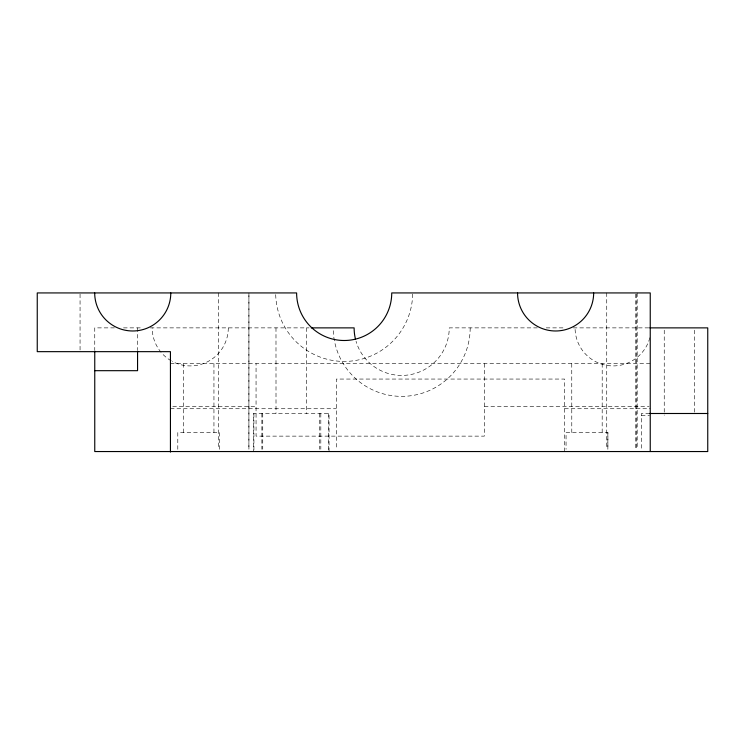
<?xml version="1.0" encoding="UTF-8"?>
<svg xmlns="http://www.w3.org/2000/svg" width="745" height="745" viewBox="0 0 745 745"><rect width="100%" height="100%" fill="white"/><g stroke="black" fill="none" stroke-linecap="round" stroke-linejoin="round"><path stroke-width="0.56" stroke-dasharray="3.73 2.79" d="M114.423 327.875L94.755 327.875L94.755 349.861M123.474 327.875L141.857 327.875M150.304 327.875L309.101 327.875M537.35 327.875L449.244 327.875A47.568 47.568 0 0 1 356.036 341.266M546.206 327.875L564.673 327.875M573.287 327.875L651.167 327.875M170.437 363.644L650.245 363.644M172.756 406.453L256.056 406.453M484.38 406.453L649.081 406.453M170.437 408.735L336.302 408.735M564.626 408.735L650.245 408.735M649.528 413.494L641.408 413.494L641.408 449.282M641.408 415.282L649.528 415.282M607.864 432.519L607.864 449.31L607.911 432.519L566.051 432.519L566.051 449.31M694.685 330.175L694.685 413.494M664.242 330.175L664.242 415.282M637.18 292.934L637.18 449.235M636.658 294.089L636.658 449.235M635.755 294.089L635.755 449.235M606.737 292.934L606.737 449.235M602.202 363.644L602.174 432.519M571.76 363.644L571.788 432.519M564.626 451.545L564.626 379.056L336.302 379.056L336.302 449.337M484.38 363.644L484.38 436.132L256.056 436.132L256.056 363.644M329.048 451.545L329.048 413.494L253.365 413.494L253.365 451.545M328.48 413.494L328.48 451.545M320.816 413.494L320.816 449.244M319.456 413.494L319.456 449.244M306.428 327.875L306.4 413.494M275.985 327.875L276.013 413.494M262.743 413.494L262.743 449.244M261.877 413.494L261.877 449.244M253.924 413.494L253.924 451.545M219.654 449.31L219.654 432.519L177.794 432.519L177.794 449.31M218.481 292.934L218.508 449.235M213.945 363.644L213.945 432.519M183.503 363.644L183.503 432.519M137.564 327.875L137.564 349.861M80.06 294.089L80.06 350.504M412.665 294.042A68.493 68.493 0 0 1 344.171 361.427A68.493 68.493 0 0 1 275.687 294.042M649.873 337.718A38.051 38.051 0 0 1 575.066 327.875M470.179 327.875A68.493 68.493 0 0 1 402.794 396.359A68.493 68.493 0 0 1 333.22 330.1M228.296 327.875A38.051 38.051 0 0 1 172.179 361.362M171.22 360.831A38.051 38.051 0 0 1 161.823 353.177M161.097 352.338A38.051 38.051 0 0 1 152.194 327.875M248.923 449.235L248.923 292.934L248.895 449.235"/><path stroke-width="1.12" d="M311.27 327.875L354.117 327.875A47.568 47.568 0 0 0 355.458 339.096M649.789 327.875L707.75 327.875L707.75 451.545L94.755 451.545L94.755 350.988M94.755 370.684L137.564 370.684L137.564 351.016M649.528 413.494L707.75 413.494M650.245 451.545L650.245 292.934L391.74 292.934A47.568 47.568 0 0 1 344.171 340.502A47.568 47.568 0 0 1 296.612 292.934L37.25 292.934L37.25 351.659L170.437 351.659L170.437 452.066M593.663 292.934A38.051 38.051 0 0 1 555.612 330.985A38.051 38.051 0 0 1 517.561 292.934M170.791 292.934A38.051 38.051 0 0 1 132.74 330.985A38.051 38.051 0 0 1 94.69 292.934"/></g></svg>
